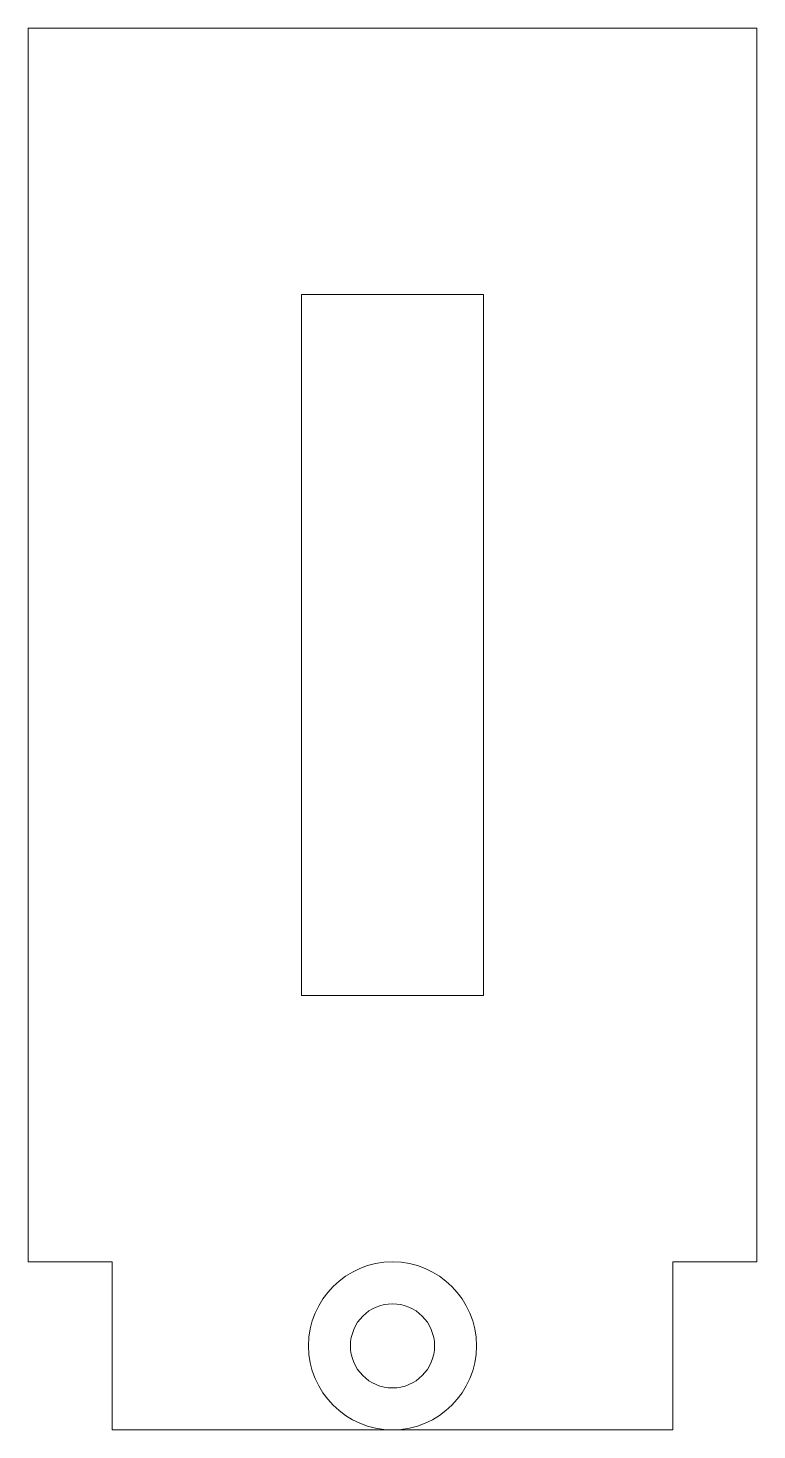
# Model space of a CAD drawing. Header units: millimetres. Extents: x 9 to 35, y -6 to 44.
import ezdxf

# ---------------------------------------------------------------- set-up
doc = ezdxf.new("R2010")
doc.units = ezdxf.units.MM

msp = doc.modelspace()

# ---------------------------------------------------------------- linework, layer by layer
at = {"color": 7, "linetype": 'Continuous', "lineweight": 15}
for p, q in [((9, 0), (9, 44)), ((35, 44), (9, 44)), ((35, 44), (35, 0)), ((25.25, 34.5), (18.75, 34.5)), ((18.75, 34.5), (18.75, 9.5)), ((25.25, 9.5), (25.25, 34.5)), ((18.75, 9.5), (25.25, 9.5)), ((9, 0), (12, 0)), ((12, 0), (12, -6)), ((32, -6), (32, 0)), ((32, 0), (35, 0)), ((12, -6), (32, -6))]:
    msp.add_line(p, q, dxfattribs=at)
for radius in [2.995, 1.5]:
    msp.add_circle((22, -3), radius, dxfattribs=at)

doc.saveas('drawing.dxf')
